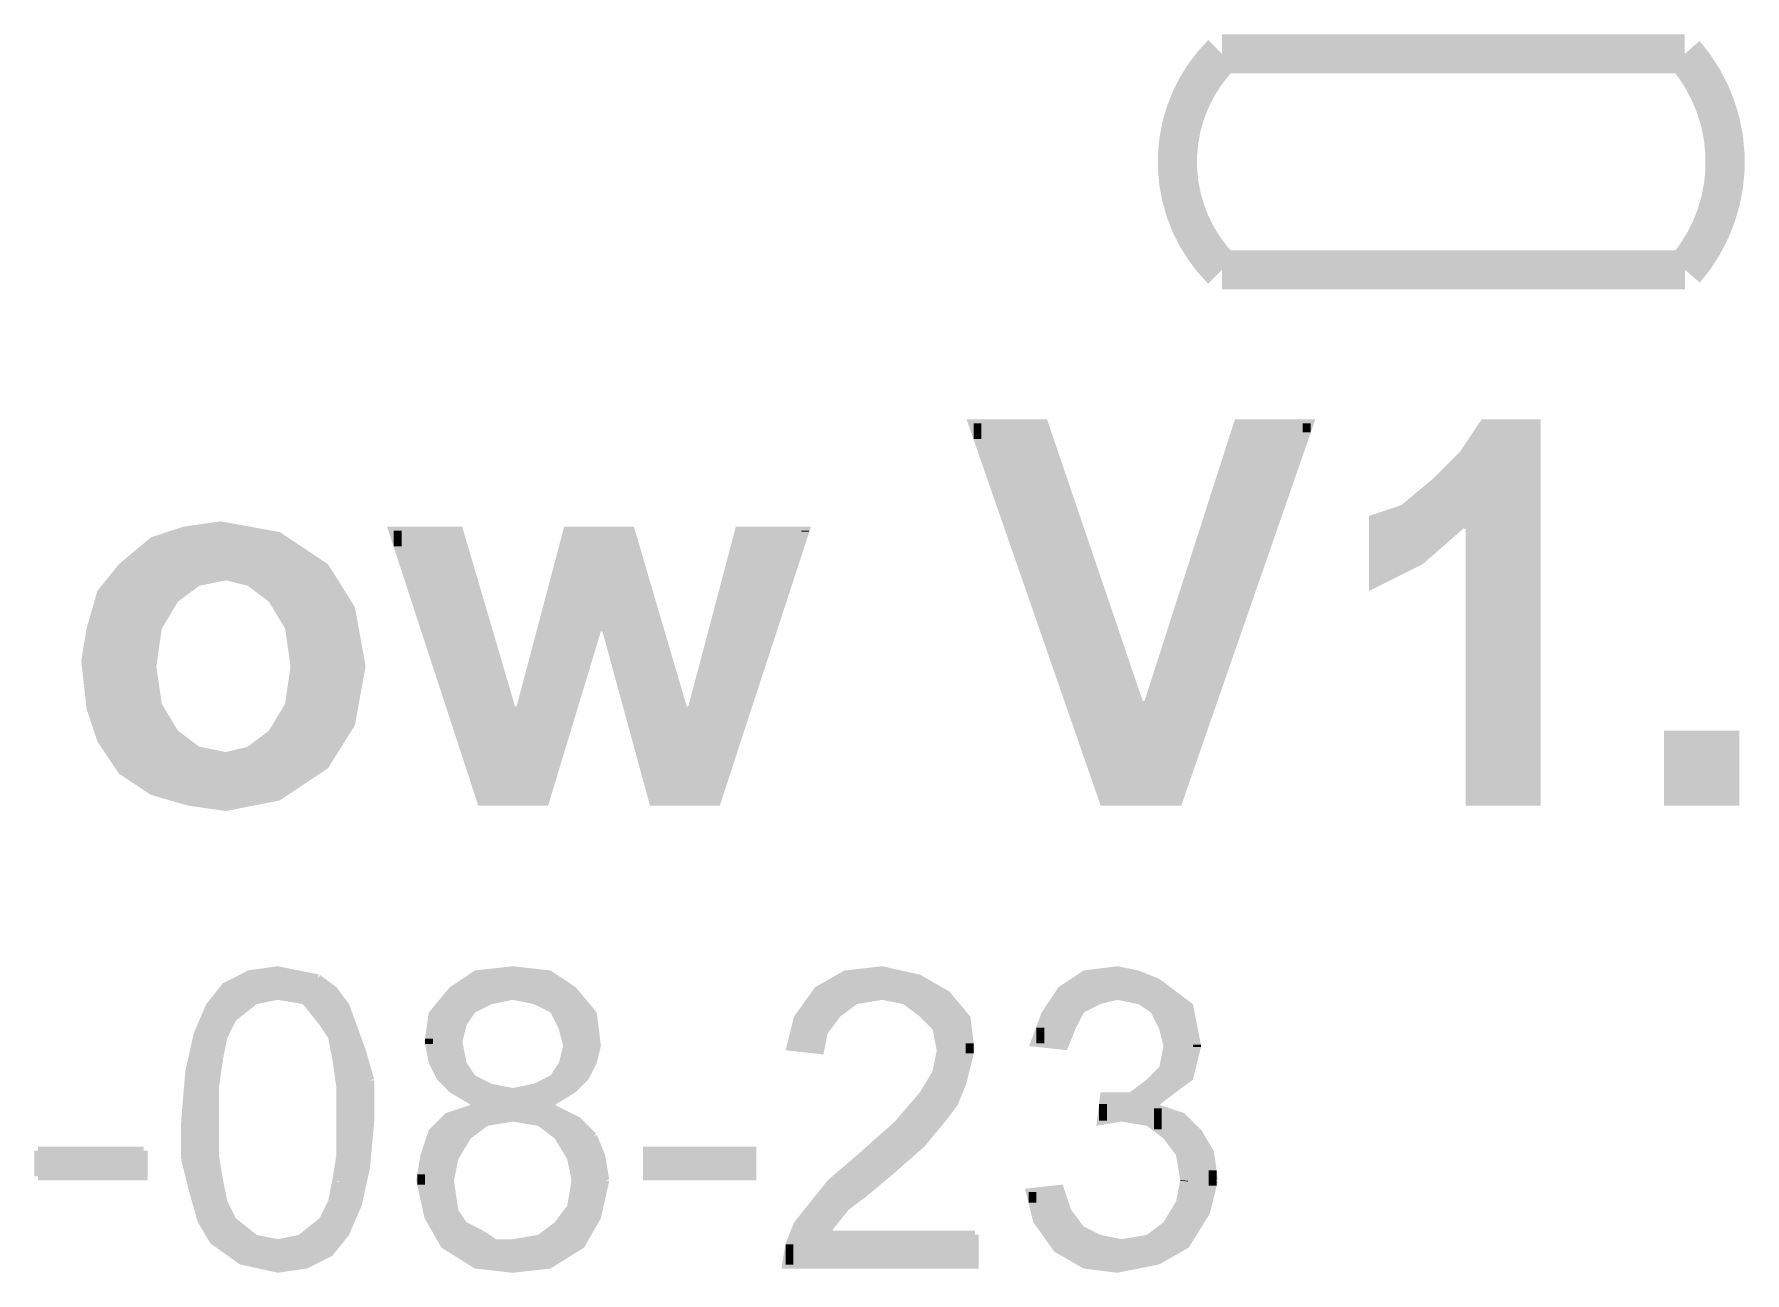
# Model space of a CAD drawing. Extents: x 1.22 to 3.09, y 1.23 to 6.
# Drawn here: x 1.9986 to 2.2169, y 3.5349 to 3.6929 of the extents above; entities that cross this region are included whole.
import ezdxf

# ---------------------------------------------------------------- set-up
doc = ezdxf.new("R2010")
doc.units = 0
doc.layers.add('SST001126_PHO', color=11, linetype='CONTINUOUS')

msp = doc.modelspace()

# ---------------------------------------------------------------- linework, layer by layer
at = {"layer": 'SST001126_PHO', "const_width": 0.005}
for points in [[(2.1502, 3.69042, 0.414214), (2.1502, 3.66286)], [(2.20927, 3.66287, 0.373478), (2.20924, 3.69043)]]:
    msp.add_lwpolyline(points, format="xyb", dxfattribs=at)
at = {"layer": 'SST001126_PHO'}
for points, const_width in [([(2.20924, 3.69043), (2.1502, 3.69042)], 0.005), ([(2.1502, 3.66286), (2.20927, 3.66287)], 0.005), ([(2.1614, 3.64329), (2.1522, 3.64329), (2.14067, 3.60734), (2.13972, 3.60734), (2.12751, 3.64329), (2.1183, 3.64329), (2.13507, 3.59499), (2.14463, 3.59499), (2.1614, 3.64329)], 0.001), ([(2.119, 3.64127), (2.119, 3.64329)], 0.001), ([(2.12, 3.63839), (2.12, 3.64329)], 0.001), ([(2.121, 3.63551), (2.121, 3.64329)], 0.001), ([(2.122, 3.63263), (2.122, 3.64329)], 0.001), ([(2.123, 3.62975), (2.123, 3.64329)], 0.001), ([(2.124, 3.62687), (2.124, 3.64329)], 0.001), ([(2.125, 3.62399), (2.125, 3.64329)], 0.001), ([(2.126, 3.62111), (2.126, 3.64329)], 0.001), ([(2.127, 3.61823), (2.127, 3.64329)], 0.001), ([(2.152, 3.61622), (2.152, 3.64267)], 0.001), ([(2.153, 3.6191), (2.153, 3.64329)], 0.001), ([(2.154, 3.62198), (2.154, 3.64329)], 0.001), ([(2.155, 3.62486), (2.155, 3.64329)], 0.001), ([(2.156, 3.62774), (2.156, 3.64329)], 0.001), ([(2.157, 3.63062), (2.157, 3.64329)], 0.001), ([(2.158, 3.6335), (2.158, 3.64329)], 0.001), ([(2.159, 3.63638), (2.159, 3.64329)], 0.001), ([(2.16, 3.63926), (2.16, 3.64329)], 0.001), ([(2.161, 3.64214), (2.161, 3.64329)], 0.001), ([(2.19036, 3.64329), (2.1836, 3.64329), (2.181, 3.6394), (2.18094, 3.63932), (2.17752, 3.6359), (2.17749, 3.63587), (2.17338, 3.63245), (2.17322, 3.63236), (2.16945, 3.6311), (2.16945, 3.62269), (2.17551, 3.62572), (2.18094, 3.63047), (2.18177, 3.63009), (2.18177, 3.59499), (2.19036, 3.59499), (2.19036, 3.64329)], 0.001), ([(2.184, 3.59499), (2.184, 3.64329)], 0.001), ([(2.185, 3.59499), (2.185, 3.64329)], 0.001), ([(2.186, 3.59499), (2.186, 3.64329)], 0.001), ([(2.187, 3.59499), (2.187, 3.64329)], 0.001), ([(2.188, 3.59499), (2.188, 3.64329)], 0.001), ([(2.189, 3.59499), (2.189, 3.64329)], 0.001), ([(2.19, 3.59499), (2.19, 3.64329)], 0.001), ([(2.128, 3.61535), (2.128, 3.64184)], 0.001), ([(2.182, 3.59499), (2.182, 3.64089)], 0.001), ([(2.183, 3.59499), (2.183, 3.64239)], 0.001), ([(2.129, 3.61247), (2.129, 3.6389)], 0.001), ([(2.151, 3.61334), (2.151, 3.63956)], 0.001), ([(2.18, 3.62964), (2.18, 3.63838)], 0.001), ([(2.181, 3.63051), (2.181, 3.63939)], 0.001), ([(2.15, 3.61046), (2.15, 3.63644)], 0.001), ([(2.178, 3.62789), (2.178, 3.63638)], 0.001), ([(2.179, 3.62877), (2.179, 3.63738)], 0.001), ([(2.13, 3.60959), (2.13, 3.63595)], 0.001), ([(2.176, 3.62614), (2.176, 3.63463)], 0.001), ([(2.177, 3.62702), (2.177, 3.63547)], 0.001), ([(2.131, 3.60671), (2.131, 3.63301)], 0.001), ([(2.149, 3.60758), (2.149, 3.63332)], 0.001), ([(2.172, 3.62396), (2.172, 3.63195)], 0.001), ([(2.173, 3.62446), (2.173, 3.63229)], 0.001), ([(2.174, 3.62496), (2.174, 3.63297)], 0.001), ([(2.175, 3.62546), (2.175, 3.6338)], 0.001), ([(2.0404, 3.61229), (2.03907, 3.61964), (2.03575, 3.62494), (2.02976, 3.62893), (2.02241, 3.63027), (2.01775, 3.6296), (2.01377, 3.62828), (2.00977, 3.62495), (2.00713, 3.62164), (2.00579, 3.61697), (2.00513, 3.61296), (2.0058, 3.60692), (2.00713, 3.60293), (2.00978, 3.59896), (2.01374, 3.59632), (2.01842, 3.59498), (2.02309, 3.59431), (2.02976, 3.59564), (2.03575, 3.59964), (2.03907, 3.60494), (2.0404, 3.61229)], 0.001), ([(2.018, 3.62192), (2.018, 3.62964)], 0.001), ([(2.019, 3.62267), (2.019, 3.62978)], 0.001), ([(2.02, 3.62313), (2.02, 3.62993)], 0.001), ([(2.021, 3.62333), (2.021, 3.63007)], 0.001), ([(2.022, 3.62353), (2.022, 3.63021)], 0.001), ([(2.023, 3.62373), (2.023, 3.63016)], 0.001), ([(2.024, 3.62354), (2.024, 3.62998)], 0.001), ([(2.025, 3.62329), (2.025, 3.6298)], 0.001), ([(2.026, 3.62304), (2.026, 3.62962)], 0.001), ([(2.09705, 3.62959), (2.08854, 3.62959), (2.08248, 3.60668), (2.08151, 3.60667), (2.07477, 3.62959), (2.06663, 3.62959), (2.06057, 3.60668), (2.0596, 3.60667), (2.05286, 3.62959), (2.04434, 3.62959), (2.05565, 3.59499), (2.06382, 3.59499), (2.07056, 3.61723), (2.07152, 3.61721), (2.07758, 3.59499), (2.08574, 3.59499), (2.09705, 3.62959)], 0.001), ([(2.045, 3.62757), (2.045, 3.62959)], 0.001), ([(2.046, 3.62451), (2.046, 3.62959)], 0.001), ([(2.047, 3.62145), (2.047, 3.62959)], 0.001), ([(2.048, 3.61839), (2.048, 3.62959)], 0.001), ([(2.049, 3.61534), (2.049, 3.62959)], 0.001), ([(2.05, 3.61228), (2.05, 3.62959)], 0.001), ([(2.051, 3.60922), (2.051, 3.62959)], 0.001), ([(2.052, 3.60616), (2.052, 3.62959)], 0.001), ([(2.067, 3.60548), (2.067, 3.62959)], 0.001), ([(2.068, 3.60878), (2.068, 3.62959)], 0.001), ([(2.069, 3.61208), (2.069, 3.62959)], 0.001), ([(2.07, 3.61538), (2.07, 3.62959)], 0.001), ([(2.071, 3.61758), (2.071, 3.62959)], 0.001), ([(2.072, 3.61545), (2.072, 3.62959)], 0.001), ([(2.073, 3.61179), (2.073, 3.62959)], 0.001), ([(2.074, 3.60812), (2.074, 3.62959)], 0.001), ([(2.089, 3.60497), (2.089, 3.62959)], 0.001), ([(2.09, 3.60802), (2.09, 3.62959)], 0.001), ([(2.091, 3.61108), (2.091, 3.62959)], 0.001), ([(2.092, 3.61414), (2.092, 3.62959)], 0.001), ([(2.093, 3.6172), (2.093, 3.62959)], 0.001), ([(2.094, 3.62026), (2.094, 3.62959)], 0.001), ([(2.095, 3.62332), (2.095, 3.62959)], 0.001), ([(2.096, 3.62638), (2.096, 3.62959)], 0.001), ([(2.097, 3.62944), (2.097, 3.62959)], 0.001), ([(2.132, 3.60383), (2.132, 3.63006)], 0.001), ([(2.148, 3.6047), (2.148, 3.6302)], 0.001), ([(2.17, 3.62296), (2.17, 3.63129)], 0.001), ([(2.171, 3.62346), (2.171, 3.63162)], 0.001), ([(2.013, 3.59681), (2.013, 3.62764)], 0.001), ([(2.014, 3.61437), (2.014, 3.62836)], 0.001), ([(2.015, 3.61823), (2.015, 3.62869)], 0.001), ([(2.016, 3.6199), (2.016, 3.62902)], 0.001), ([(2.017, 3.62117), (2.017, 3.62936)], 0.001), ([(2.027, 3.62232), (2.027, 3.62944)], 0.001), ([(2.028, 3.62157), (2.028, 3.62926)], 0.001), ([(2.029, 3.62079), (2.029, 3.62907)], 0.001), ([(2.03, 3.61912), (2.03, 3.62878)], 0.001), ([(2.031, 3.61746), (2.031, 3.62811)], 0.001), ([(2.032, 3.59714), (2.032, 3.62744)], 0.001), ([(2.053, 3.6031), (2.053, 3.62912)], 0.001), ([(2.075, 3.60445), (2.075, 3.62882)], 0.001), ([(2.088, 3.60191), (2.088, 3.62755)], 0.001), ([(2.011, 3.59814), (2.011, 3.62597)], 0.001), ([(2.012, 3.59747), (2.012, 3.6268)], 0.001), ([(2.033, 3.5978), (2.033, 3.62678)], 0.001), ([(2.034, 3.59847), (2.034, 3.62611)], 0.001), ([(2.035, 3.59914), (2.035, 3.62544)], 0.001), ([(2.054, 3.60004), (2.054, 3.62572)], 0.001), ([(2.066, 3.60218), (2.066, 3.62722)], 0.001), ([(2.076, 3.60079), (2.076, 3.62542)], 0.001), ([(2.133, 3.60095), (2.133, 3.62712)], 0.001), ([(2.147, 3.60182), (2.147, 3.62709)], 0.001), ([(2.009, 3.60012), (2.009, 3.62398)], 0.001), ([(2.01, 3.59881), (2.01, 3.62514)], 0.001), ([(2.03182, 3.61229), (2.03182, 3.61222), (2.03114, 3.60743), (2.03107, 3.60724), (2.02901, 3.60382), (2.02889, 3.60367), (2.02615, 3.60162), (2.02597, 3.60153), (2.02323, 3.60085), (2.02301, 3.60084), (2.01959, 3.60153), (2.01939, 3.60162), (2.01665, 3.60367), (2.01652, 3.60382), (2.01446, 3.60724), (2.0144, 3.60743), (2.01371, 3.61222), (2.01371, 3.61229), (2.01371, 3.61236), (2.0144, 3.61715), (2.01446, 3.61734), (2.01652, 3.62076), (2.01665, 3.62091), (2.01939, 3.62296), (2.01959, 3.62305), (2.02301, 3.62374), (2.02323, 3.62373), (2.02597, 3.62305), (2.02615, 3.62296), (2.02889, 3.62091), (2.02901, 3.62076), (2.03107, 3.61734), (2.03114, 3.61715), (2.03182, 3.61236), (2.03182, 3.61229)], 0.001), ([(2.036, 3.60004), (2.036, 3.62454)], 0.001), ([(2.065, 3.59888), (2.065, 3.62344)], 0.001), ([(2.087, 3.59885), (2.087, 3.62378)], 0.001), ([(2.134, 3.59807), (2.134, 3.62417)], 0.001), ([(2.146, 3.59894), (2.146, 3.62397)], 0.001), ([(2.007, 3.60331), (2.007, 3.62119)], 0.001), ([(2.008, 3.60162), (2.008, 3.62273)], 0.001), ([(2.037, 3.60164), (2.037, 3.62294)], 0.001), ([(2.038, 3.60324), (2.038, 3.62134)], 0.001), ([(2.055, 3.59698), (2.055, 3.62232)], 0.001), ([(2.077, 3.59712), (2.077, 3.62202)], 0.001), ([(2.135, 3.59519), (2.135, 3.62123)], 0.001), ([(2.145, 3.59606), (2.145, 3.62085)], 0.001), ([(2.039, 3.60484), (2.039, 3.61974)], 0.001), ([(2.056, 3.59499), (2.056, 3.61892)], 0.001), ([(2.064, 3.59558), (2.064, 3.61966)], 0.001), ([(2.078, 3.59499), (2.078, 3.61862)], 0.001), ([(2.086, 3.59579), (2.086, 3.62)], 0.001), ([(2.006, 3.60631), (2.006, 3.61769)], 0.001), ([(2.136, 3.59499), (2.136, 3.61828)], 0.001), ([(2.144, 3.59499), (2.144, 3.61773)], 0.001), ([(2.04, 3.61008), (2.04, 3.6145)], 0.001), ([(2.057, 3.59499), (2.057, 3.61552)], 0.001), ([(2.063, 3.59499), (2.063, 3.61588)], 0.001), ([(2.079, 3.59499), (2.079, 3.61522)], 0.001), ([(2.085, 3.59499), (2.085, 3.61622)], 0.001), ([(2.137, 3.59499), (2.137, 3.61534)], 0.001), ([(2.143, 3.59499), (2.143, 3.61462)], 0.001), ([(2.058, 3.59499), (2.058, 3.61212)], 0.001), ([(2.062, 3.59499), (2.062, 3.6121)], 0.001), ([(2.084, 3.59499), (2.084, 3.61244)], 0.001), ([(2.138, 3.59499), (2.138, 3.6124)], 0.001), ([(2.014, 3.59624), (2.014, 3.61021)], 0.001), ([(2.08, 3.59499), (2.08, 3.61182)], 0.001), ([(2.142, 3.59499), (2.142, 3.6115)], 0.001), ([(2.059, 3.59499), (2.059, 3.60872)], 0.001), ([(2.061, 3.59499), (2.061, 3.60833)], 0.001), ([(2.081, 3.59499), (2.081, 3.60842)], 0.001), ([(2.083, 3.59499), (2.083, 3.60866)], 0.001), ([(2.139, 3.59499), (2.139, 3.60945)], 0.001), ([(2.141, 3.59499), (2.141, 3.60838)], 0.001), ([(2.015, 3.59596), (2.015, 3.60635)], 0.001), ([(2.031, 3.59647), (2.031, 3.60713)], 0.001), ([(2.06, 3.59499), (2.06, 3.60632)], 0.001), ([(2.082, 3.59499), (2.082, 3.60631)], 0.001), ([(2.14, 3.59499), (2.14, 3.60704)], 0.001), ([(2.016, 3.59567), (2.016, 3.60468)], 0.001), ([(2.017, 3.59538), (2.017, 3.60341)], 0.001), ([(2.029, 3.59549), (2.029, 3.60379)], 0.001), ([(2.03, 3.5958), (2.03, 3.60546)], 0.001), ([(2.21569, 3.60357), (2.20711, 3.60357), (2.20711, 3.59499), (2.21569, 3.59499), (2.21569, 3.60357)], 0.001), ([(2.208, 3.59499), (2.208, 3.60357)], 0.001), ([(2.209, 3.59499), (2.209, 3.60357)], 0.001), ([(2.21, 3.59499), (2.21, 3.60357)], 0.001), ([(2.211, 3.59499), (2.211, 3.60357)], 0.001), ([(2.212, 3.59499), (2.212, 3.60357)], 0.001), ([(2.213, 3.59499), (2.213, 3.60357)], 0.001), ([(2.214, 3.59499), (2.214, 3.60357)], 0.001), ([(2.215, 3.59499), (2.215, 3.60357)], 0.001), ([(2.018, 3.5951), (2.018, 3.60266)], 0.001), ([(2.019, 3.5949), (2.019, 3.60191)], 0.001), ([(2.02, 3.59475), (2.02, 3.60145)], 0.001), ([(2.021, 3.59461), (2.021, 3.60125)], 0.001), ([(2.025, 3.59469), (2.025, 3.60129)], 0.001), ([(2.026, 3.59489), (2.026, 3.60154)], 0.001), ([(2.027, 3.59509), (2.027, 3.60226)], 0.001), ([(2.028, 3.59529), (2.028, 3.60301)], 0.001), ([(2.022, 3.59447), (2.022, 3.60105)], 0.001), ([(2.023, 3.59432), (2.023, 3.60085)], 0.001), ([(2.024, 3.59449), (2.024, 3.60104)], 0.001), ([(2.03483, 3.57247), (2.02967, 3.5735), (2.02609, 3.57299), (2.02304, 3.57146), (2.02101, 3.56892), (2.01945, 3.56528), (2.0184, 3.56054), (2.01787, 3.55416)], 0.001), ([(2.026, 3.56902), (2.026, 3.57294)], 0.001), ([(2.027, 3.56969), (2.027, 3.57312)], 0.001), ([(2.028, 3.56989), (2.028, 3.57326)], 0.001), ([(2.029, 3.57009), (2.029, 3.5734)], 0.001), ([(2.03, 3.57017), (2.03, 3.57343)], 0.001), ([(2.031, 3.57001), (2.031, 3.57323)], 0.001), ([(2.032, 3.56984), (2.032, 3.57303)], 0.001), ([(2.033, 3.56967), (2.033, 3.57283)], 0.001), ([(2.06997, 3.5523), (2.06796, 3.55431), (2.06482, 3.55588), (2.06454, 3.55633), (2.06479, 3.55675), (2.06741, 3.55833), (2.06892, 3.55984), (2.06993, 3.56186), (2.07043, 3.56386), (2.06992, 3.5679), (2.06738, 3.57095), (2.06433, 3.57299), (2.05969, 3.5735), (2.05504, 3.57299), (2.05199, 3.57095), (2.04945, 3.5679), (2.04894, 3.56438), (2.04945, 3.56185), (2.05045, 3.55984), (2.05196, 3.55833), (2.05459, 3.55675), (2.05483, 3.55633), (2.05449, 3.55585), (2.05139, 3.55482), (2.04941, 3.55284), (2.04839, 3.54978), (2.04787, 3.5467), (2.04891, 3.54204), (2.05095, 3.53847), (2.05503, 3.53592), (2.05969, 3.5354), (2.06434, 3.53592), (2.06842, 3.53847), (2.07046, 3.54204), (2.0715, 3.5467)], 0.001), ([(2.055, 3.56874), (2.055, 3.57296)], 0.001), ([(2.056, 3.56924), (2.056, 3.57309)], 0.001), ([(2.057, 3.56969), (2.057, 3.5732)], 0.001), ([(2.058, 3.56989), (2.058, 3.57331)], 0.001), ([(2.059, 3.57009), (2.059, 3.57343)], 0.001), ([(2.06, 3.57017), (2.06, 3.57347)], 0.001), ([(2.061, 3.56997), (2.061, 3.57336)], 0.001), ([(2.062, 3.56977), (2.062, 3.57324)], 0.001), ([(2.063, 3.56942), (2.063, 3.57313)], 0.001), ([(2.064, 3.56892), (2.064, 3.57302)], 0.001), ([(2.11865, 3.53975), (2.1004, 3.53975), (2.0999, 3.54025), (2.10001, 3.54057), (2.10215, 3.54325), (2.10224, 3.54333), (2.10438, 3.54493), (2.10758, 3.5476), (2.11183, 3.55132), (2.11447, 3.55449), (2.11603, 3.55657), (2.11707, 3.55916), (2.11811, 3.56332), (2.1176, 3.56737), (2.11507, 3.5704), (2.11147, 3.57246), (2.1068, 3.5735), (2.10217, 3.57298), (2.0986, 3.57095), (2.09604, 3.56736), (2.09513, 3.56372), (2.09893, 3.5633), (2.09937, 3.56553), (2.09947, 3.56573)], 0.001), ([(2.102, 3.5686), (2.102, 3.57289)], 0.001), ([(2.103, 3.56935), (2.103, 3.57308)], 0.001), ([(2.104, 3.56975), (2.104, 3.57319)], 0.001), ([(2.105, 3.56992), (2.105, 3.5733)], 0.001), ([(2.106, 3.57009), (2.106, 3.57341)], 0.001), ([(2.107, 3.57019), (2.107, 3.57345)], 0.001), ([(2.108, 3.56999), (2.108, 3.57323)], 0.001), ([(2.109, 3.56979), (2.109, 3.57301)], 0.001), ([(2.11, 3.56944), (2.11, 3.57279)], 0.001), ([(2.14918, 3.54671), (2.14867, 3.55026), (2.14715, 3.5528), (2.14513, 3.55482), (2.14203, 3.55585), (2.14169, 3.55633), (2.14189, 3.55673), (2.14603, 3.55983), (2.14703, 3.56384), (2.14602, 3.5689), (2.14194, 3.57196), (2.13936, 3.57299), (2.13681, 3.5735), (2.13272, 3.57299), (2.12969, 3.57097), (2.12763, 3.56788), (2.12627, 3.56425), (2.13008, 3.56383), (2.13101, 3.56615), (2.13102, 3.56619), (2.1321, 3.56834), (2.13232, 3.56856), (2.13446, 3.56963), (2.13457, 3.56967), (2.13671, 3.5702), (2.13693, 3.57021), (2.13961, 3.56967), (2.13979, 3.5696), (2.14139, 3.56853), (2.14156, 3.56834), (2.14263, 3.56619), (2.14267, 3.56609), (2.14321, 3.56395), (2.14322, 3.56383), (2.14321, 3.56373), (2.14268, 3.56105), (2.14254, 3.56079), (2.14093, 3.55919), (2.14088, 3.55914), (2.13874, 3.55753), (2.13844, 3.55743), (2.13513, 3.55743), (2.13473, 3.55425), (2.13728, 3.55468), (2.13745, 3.55468), (2.14066, 3.55414), (2.14088, 3.55405), (2.14302, 3.55244), (2.14312, 3.55234), (2.14473, 3.5502), (2.14482, 3.54998), (2.14536, 3.54677), (2.14537, 3.54668)], 0.001), ([(2.133, 3.5689), (2.133, 3.57302)], 0.001), ([(2.134, 3.5694), (2.134, 3.57315)], 0.001), ([(2.135, 3.56978), (2.135, 3.57327)], 0.001), ([(2.136, 3.57003), (2.136, 3.5734)], 0.001), ([(2.137, 3.57019), (2.137, 3.57346)], 0.001), ([(2.138, 3.56999), (2.138, 3.57326)], 0.001), ([(2.139, 3.56979), (2.139, 3.57306)], 0.001), ([(2.023, 3.5655), (2.023, 3.57141)], 0.001), ([(2.024, 3.56742), (2.024, 3.57194)], 0.001), ([(2.025, 3.56822), (2.025, 3.57244)], 0.001), ([(2.034, 3.56861), (2.034, 3.57263)], 0.001), ([(2.04151, 3.55947), (2.04046, 3.56314), (2.03835, 3.56894), (2.03683, 3.57097), (2.03483, 3.57247)], 0.001), ([(2.035, 3.56736), (2.035, 3.57234)], 0.001), ([(2.036, 3.56597), (2.036, 3.57159)], 0.001), ([(2.037, 3.56302), (2.037, 3.57074)], 0.001), ([(2.052, 3.55831), (2.052, 3.57096)], 0.001), ([(2.053, 3.56539), (2.053, 3.57162)], 0.001), ([(2.054, 3.56772), (2.054, 3.57229)], 0.001), ([(2.065, 3.56825), (2.065, 3.57254)], 0.001), ([(2.066, 3.56625), (2.066, 3.57187)], 0.001), ([(2.067, 3.55808), (2.067, 3.57121)], 0.001), ([(2.099, 3.56366), (2.099, 3.57117)], 0.001), ([(2.1, 3.56645), (2.1, 3.57175)], 0.001), ([(2.101, 3.56778), (2.101, 3.57232)], 0.001), ([(2.111, 3.56869), (2.111, 3.57257)], 0.001), ([(2.112, 3.56793), (2.112, 3.57216)], 0.001), ([(2.113, 3.56693), (2.113, 3.57159)], 0.001), ([(2.114, 3.56481), (2.114, 3.57101)], 0.001), ([(2.13, 3.56384), (2.13, 3.57117)], 0.001), ([(2.131, 3.56613), (2.131, 3.57184)], 0.001), ([(2.132, 3.56814), (2.132, 3.57251)], 0.001), ([(2.14, 3.56946), (2.14, 3.57273)], 0.001), ([(2.141, 3.56879), (2.141, 3.57233)], 0.001), ([(2.142, 3.56746), (2.142, 3.57191)], 0.001), ([(2.143, 3.56478), (2.143, 3.57116)], 0.001), ([(2.021, 3.53981), (2.021, 3.5689)], 0.001), ([(2.02223, 3.54659), (2.02223, 3.5466), (2.02169, 3.54982), (2.02169, 3.5499), (2.02169, 3.55847), (2.02169, 3.55854), (2.02223, 3.56229), (2.02223, 3.56232), (2.02277, 3.565), (2.02281, 3.56512), (2.02388, 3.56726), (2.02402, 3.56743), (2.0267, 3.56957), (2.02691, 3.56967), (2.02959, 3.57021), (2.02977, 3.57021), (2.03298, 3.56968), (2.03329, 3.5695), (2.03543, 3.56682), (2.03546, 3.56678), (2.03653, 3.56517), (2.03661, 3.565), (2.03714, 3.56232), (2.03715, 3.56229), (2.03768, 3.55854), (2.03769, 3.55847)], 0.001), ([(2.022, 3.5607), (2.022, 3.57016)], 0.001), ([(2.038, 3.53953), (2.038, 3.56941)], 0.001), ([(2.05, 3.56075), (2.05, 3.56856)], 0.001), ([(2.051, 3.55929), (2.051, 3.56976)], 0.001), ([(2.0533, 3.56159), (2.05277, 3.56426), (2.05276, 3.56436), (2.05277, 3.56448), (2.05331, 3.56663), (2.05338, 3.56678), (2.05445, 3.56839), (2.05464, 3.56856), (2.05678, 3.56963), (2.05691, 3.56967), (2.05959, 3.57021), (2.05978, 3.57021), (2.06246, 3.56967), (2.06259, 3.56963), (2.06473, 3.56856), (2.06496, 3.56834), (2.06603, 3.56619), (2.06606, 3.56609), (2.0666, 3.56395), (2.06662, 3.56383)], 0.001), ([(2.068, 3.55892), (2.068, 3.57021)], 0.001), ([(2.069, 3.56), (2.069, 3.56901)], 0.001), ([(2.10332, 3.56958), (2.10353, 3.56968), (2.10675, 3.57021), (2.10693, 3.57021), (2.10961, 3.56967), (2.10981, 3.56958), (2.11195, 3.56798), (2.112, 3.56793), (2.11361, 3.56632), (2.11375, 3.56607), (2.11428, 3.56339), (2.11429, 3.56329), (2.11428, 3.56319), (2.11375, 3.56051), (2.11369, 3.56035), (2.11208, 3.55768), (2.11203, 3.55761), (2.10882, 3.55386), (2.10877, 3.55381), (2.10395, 3.54952), (2.10394, 3.54952), (2.10023, 3.54633), (2.09602, 3.54107), (2.09499, 3.53851), (2.09456, 3.53593), (2.11865, 3.53593), (2.11865, 3.53975)], 0.001), ([(2.097, 3.56352), (2.097, 3.5687)], 0.001), ([(2.098, 3.56341), (2.098, 3.5701)], 0.001), ([(2.09947, 3.56573), (2.10107, 3.56788), (2.10117, 3.56798), (2.10332, 3.56958)], 0.001), ([(2.115, 3.5552), (2.115, 3.57044)], 0.001), ([(2.116, 3.55653), (2.116, 3.56929)], 0.001), ([(2.128, 3.56406), (2.128, 3.56843)], 0.001), ([(2.129, 3.56395), (2.129, 3.56993)], 0.001), ([(2.144, 3.55831), (2.144, 3.57041)], 0.001), ([(2.145, 3.55906), (2.145, 3.56966)], 0.001), ([(2.146, 3.55981), (2.146, 3.56891)], 0.001), ([(2.02, 3.54148), (2.02, 3.56656)], 0.001), ([(2.039, 3.54147), (2.039, 3.56715)], 0.001), ([(2.07, 3.56214), (2.07, 3.56729)], 0.001), ([(2.096, 3.56363), (2.096, 3.5672)], 0.001), ([(2.117, 3.55899), (2.117, 3.56809)], 0.001), ([(2.04, 3.54397), (2.04, 3.5644)], 0.001), ([(2.049, 3.56409), (2.049, 3.56477)], 0.001), ([(2.118, 3.56289), (2.118, 3.56418)], 0.001), ([(2.127, 3.56417), (2.127, 3.56619)], 0.001), ([(2.019, 3.54492), (2.019, 3.56325)], 0.001), ([(2.053, 3.55771), (2.053, 3.5631)], 0.001), ([(2.06662, 3.56383), (2.0666, 3.5637), (2.06606, 3.56156), (2.066, 3.56141), (2.06492, 3.5598), (2.06473, 3.55963), (2.06259, 3.55856), (2.06246, 3.55851), (2.05978, 3.55798), (2.05959, 3.55798), (2.05691, 3.55851), (2.05678, 3.55856), (2.05464, 3.55963), (2.05445, 3.5598), (2.05338, 3.56141), (2.0533, 3.56159)], 0.001), ([(2.143, 3.55756), (2.143, 3.56267)], 0.001), ([(2.147, 3.56371), (2.147, 3.56399)], 0.001), ([(2.041, 3.54862), (2.041, 3.56125)], 0.001), ([(2.054, 3.55711), (2.054, 3.56047)], 0.001), ([(2.065, 3.55688), (2.065, 3.55991)], 0.001), ([(2.066, 3.55748), (2.066, 3.56141)], 0.001), ([(2.114, 3.55393), (2.114, 3.56177)], 0.001), ([(2.142, 3.55681), (2.142, 3.56025)], 0.001), ([(2.01787, 3.54942), (2.01892, 3.54521), (2.01997, 3.54153), (2.02149, 3.53899), (2.02507, 3.53643), (2.02971, 3.53541), (2.03329, 3.53592), (2.03633, 3.53744), (2.03836, 3.53998), (2.03992, 3.54362), (2.04098, 3.54837), (2.04151, 3.55421), (2.04151, 3.55947)], 0.001), ([(2.03769, 3.55847), (2.03769, 3.5499), (2.03768, 3.54982), (2.03714, 3.5466), (2.03714, 3.54659)], 0.001), ([(2.055, 3.55317), (2.055, 3.55945)], 0.001), ([(2.056, 3.55392), (2.056, 3.55895)], 0.001), ([(2.057, 3.55424), (2.057, 3.5585)], 0.001), ([(2.058, 3.55441), (2.058, 3.5583)], 0.001), ([(2.059, 3.55458), (2.059, 3.5581)], 0.001), ([(2.06, 3.55464), (2.06, 3.55802)], 0.001), ([(2.061, 3.55447), (2.061, 3.55822)], 0.001), ([(2.062, 3.5543), (2.062, 3.55842)], 0.001), ([(2.063, 3.55414), (2.063, 3.55876)], 0.001), ([(2.064, 3.55345), (2.064, 3.55926)], 0.001), ([(2.112, 3.55153), (2.112, 3.55757)], 0.001), ([(2.113, 3.55273), (2.113, 3.55921)], 0.001), ([(2.139, 3.55442), (2.139, 3.55773)], 0.001), ([(2.14, 3.55425), (2.14, 3.55848)], 0.001), ([(2.141, 3.55396), (2.141, 3.55925)], 0.001), ([(2.018, 3.54888), (2.018, 3.55578)], 0.001), ([(2.053, 3.5508), (2.053, 3.55536)], 0.001), ([(2.054, 3.55242), (2.054, 3.55569)], 0.001), ([(2.065, 3.5527), (2.065, 3.55579)], 0.001), ([(2.111, 3.5506), (2.111, 3.55641)], 0.001), ([(2.135, 3.5543), (2.135, 3.55641)], 0.001), ([(2.136, 3.55446), (2.136, 3.55743)], 0.001), ([(2.137, 3.55463), (2.137, 3.55743)], 0.001), ([(2.138, 3.55458), (2.138, 3.55743)], 0.001), ([(2.142, 3.55321), (2.142, 3.55586)], 0.001), ([(2.143, 3.55246), (2.143, 3.55553)], 0.001), ([(2.01787, 3.55416), (2.01787, 3.54942)], 0.001), ([(2.05, 3.54013), (2.05, 3.55343)], 0.001), ([(2.051, 3.53844), (2.051, 3.55443)], 0.001), ([(2.05569, 3.53982), (2.05357, 3.54088), (2.05338, 3.54105), (2.05231, 3.54266), (2.05223, 3.54286), (2.05169, 3.54661), (2.05169, 3.54668), (2.0517, 3.54678), (2.05223, 3.54946), (2.05229, 3.54962), (2.0539, 3.5523), (2.05403, 3.55244), (2.05617, 3.55405), (2.05639, 3.55414), (2.0596, 3.55468), (2.05977, 3.55468), (2.06298, 3.55414), (2.0632, 3.55405), (2.06534, 3.55244), (2.06547, 3.5523), (2.06708, 3.54962), (2.06714, 3.54946), (2.06768, 3.54678), (2.06769, 3.54668)], 0.001), ([(2.052, 3.5483), (2.052, 3.55502)], 0.001), ([(2.066, 3.55142), (2.066, 3.55529)], 0.001), ([(2.067, 3.54975), (2.067, 3.55479)], 0.001), ([(2.068, 3.53821), (2.068, 3.55427)], 0.001), ([(2.069, 3.53948), (2.069, 3.55327)], 0.001), ([(2.108, 3.54797), (2.108, 3.55313)], 0.001), ([(2.109, 3.54885), (2.109, 3.55407)], 0.001), ([(2.11, 3.54972), (2.11, 3.55524)], 0.001), ([(2.144, 3.55117), (2.144, 3.55519)], 0.001), ([(2.145, 3.54891), (2.145, 3.55486)], 0.001), ([(2.146, 3.53916), (2.146, 3.55395)], 0.001), ([(2.049, 3.54188), (2.049, 3.55161)], 0.001), ([(2.0715, 3.5467), (2.07099, 3.54976), (2.06997, 3.5523)], 0.001), ([(2.07, 3.54123), (2.07, 3.55223)], 0.001), ([(2.106, 3.54629), (2.106, 3.55135)], 0.001), ([(2.107, 3.54712), (2.107, 3.55224)], 0.001), ([(2.147, 3.54076), (2.147, 3.55295)], 0.001), ([(2.148, 3.54236), (2.148, 3.55138)], 0.001), ([(2.01258, 3.55047), (1.99912, 3.55047)], 0.001), ([(1.99912, 3.55047), (1.99912, 3.54718)], 0.001), ([(1.99912, 3.54718), (2.01258, 3.54718), (2.01258, 3.55047)], 0.001), ([(2, 3.54718), (2, 3.55047)], 0.001), ([(2.001, 3.54718), (2.001, 3.55047)], 0.001), ([(2.002, 3.54718), (2.002, 3.55047)], 0.001), ([(2.003, 3.54718), (2.003, 3.55047)], 0.001), ([(2.004, 3.54718), (2.004, 3.55047)], 0.001), ([(2.005, 3.54718), (2.005, 3.55047)], 0.001), ([(2.006, 3.54718), (2.006, 3.55047)], 0.001), ([(2.007, 3.54718), (2.007, 3.55047)], 0.001), ([(2.008, 3.54718), (2.008, 3.55047)], 0.001), ([(2.009, 3.54718), (2.009, 3.55047)], 0.001), ([(2.01, 3.54718), (2.01, 3.55047)], 0.001), ([(2.011, 3.54718), (2.011, 3.55047)], 0.001), ([(2.012, 3.54718), (2.012, 3.55047)], 0.001), ([(2.071, 3.54445), (2.071, 3.54969)], 0.001), ([(2.09026, 3.55047), (2.07679, 3.55047), (2.07679, 3.54718), (2.09026, 3.54718), (2.09026, 3.55047)], 0.001), ([(2.077, 3.54718), (2.077, 3.55047)], 0.001), ([(2.078, 3.54718), (2.078, 3.55047)], 0.001), ([(2.079, 3.54718), (2.079, 3.55047)], 0.001), ([(2.08, 3.54718), (2.08, 3.55047)], 0.001), ([(2.081, 3.54718), (2.081, 3.55047)], 0.001), ([(2.082, 3.54718), (2.082, 3.55047)], 0.001), ([(2.083, 3.54718), (2.083, 3.55047)], 0.001), ([(2.084, 3.54718), (2.084, 3.55047)], 0.001), ([(2.085, 3.54718), (2.085, 3.55047)], 0.001), ([(2.086, 3.54718), (2.086, 3.55047)], 0.001), ([(2.087, 3.54718), (2.087, 3.55047)], 0.001), ([(2.088, 3.54718), (2.088, 3.55047)], 0.001), ([(2.089, 3.54718), (2.089, 3.55047)], 0.001), ([(2.09, 3.54718), (2.09, 3.55047)], 0.001), ([(2.104, 3.54465), (2.104, 3.54957)], 0.001), ([(2.105, 3.54545), (2.105, 3.55046)], 0.001), ([(2.022, 3.53863), (2.022, 3.54797)], 0.001), ([(2.03714, 3.54659), (2.03661, 3.54391), (2.03656, 3.54378), (2.03549, 3.54164), (2.03536, 3.54147), (2.03268, 3.53933), (2.03246, 3.53923), (2.02978, 3.53869), (2.02959, 3.53869), (2.02691, 3.53923), (2.0267, 3.53933), (2.02402, 3.54147), (2.02388, 3.54164), (2.02281, 3.54378), (2.02277, 3.54391), (2.02223, 3.54659)], 0.001), ([(2.048, 3.54613), (2.048, 3.54745)], 0.001), ([(2.06769, 3.54668), (2.06768, 3.5466), (2.06714, 3.54339), (2.06705, 3.54317), (2.06544, 3.54103), (2.06534, 3.54093), (2.0632, 3.53932), (2.06298, 3.53923), (2.05977, 3.53869), (2.05969, 3.53868), (2.05754, 3.53868), (2.05727, 3.53877), (2.05569, 3.53982)], 0.001), ([(2.101, 3.5418), (2.101, 3.547)], 0.001), ([(2.102, 3.54305), (2.102, 3.54785)], 0.001), ([(2.103, 3.5439), (2.103, 3.54871)], 0.001), ([(2.14536, 3.54659), (2.14482, 3.54391), (2.14476, 3.54375), (2.14315, 3.54107), (2.14302, 3.54093), (2.14088, 3.53932), (2.14066, 3.53923), (2.13745, 3.53869), (2.13727, 3.53869), (2.13459, 3.53923), (2.13446, 3.53927), (2.13232, 3.54034), (2.13214, 3.54049), (2.13054, 3.54263), (2.13046, 3.54277), (2.12952, 3.54561), (2.12567, 3.54518), (2.12658, 3.54154), (2.12914, 3.53796), (2.1327, 3.53592), (2.13681, 3.5354), (2.14201, 3.53644), (2.14558, 3.53848), (2.14815, 3.5426), (2.14918, 3.54671)], 0.001), ([(2.14537, 3.54668), (2.14536, 3.54659)], 0.001), ([(2.149, 3.546), (2.149, 3.54795)], 0.001), ([(2.037, 3.53828), (2.037, 3.54588)], 0.001), ([(2.052, 3.53781), (2.052, 3.54445)], 0.001), ([(2.099, 3.53593), (2.099, 3.5448)], 0.001), ([(2.1, 3.54055), (2.1, 3.54605)], 0.001), ([(2.126, 3.54385), (2.126, 3.54521)], 0.001), ([(2.127, 3.54095), (2.127, 3.54533)], 0.001), ([(2.128, 3.53955), (2.128, 3.54544)], 0.001), ([(2.129, 3.53815), (2.129, 3.54555)], 0.001), ([(2.145, 3.53815), (2.145, 3.54481)], 0.001), ([(2.023, 3.53792), (2.023, 3.5434)], 0.001), ([(2.036, 3.53727), (2.036, 3.54266)], 0.001), ([(2.067, 3.53758), (2.067, 3.5431)], 0.001), ([(2.097, 3.53593), (2.097, 3.5423)], 0.001), ([(2.098, 3.53593), (2.098, 3.54355)], 0.001), ([(2.13, 3.53746), (2.13, 3.54416)], 0.001), ([(2.144, 3.53758), (2.144, 3.54248)], 0.001), ([(2.024, 3.5372), (2.024, 3.54149)], 0.001), ([(2.025, 3.53649), (2.025, 3.54068)], 0.001), ([(2.034, 3.53627), (2.034, 3.54039)], 0.001), ([(2.035, 3.53677), (2.035, 3.54119)], 0.001), ([(2.053, 3.53719), (2.053, 3.54161)], 0.001), ([(2.054, 3.53656), (2.054, 3.54066)], 0.001), ([(2.055, 3.53594), (2.055, 3.54016)], 0.001), ([(2.065, 3.53633), (2.065, 3.54067)], 0.001), ([(2.066, 3.53696), (2.066, 3.54177)], 0.001), ([(2.096, 3.53593), (2.096, 3.54103)], 0.001), ([(2.131, 3.53689), (2.131, 3.54202)], 0.001), ([(2.132, 3.53632), (2.132, 3.54068)], 0.001), ([(2.142, 3.53644), (2.142, 3.54016)], 0.001), ([(2.143, 3.53701), (2.143, 3.54091)], 0.001), ([(2.026, 3.53623), (2.026, 3.53988)], 0.001), ([(2.027, 3.53601), (2.027, 3.53921)], 0.001), ([(2.028, 3.53578), (2.028, 3.53901)], 0.001), ([(2.029, 3.53556), (2.029, 3.53881)], 0.001), ([(2.03, 3.53545), (2.03, 3.53874)], 0.001), ([(2.031, 3.53559), (2.031, 3.53894)], 0.001), ([(2.032, 3.53573), (2.032, 3.53914)], 0.001), ([(2.033, 3.53588), (2.033, 3.53959)], 0.001), ([(2.056, 3.53581), (2.056, 3.53961)], 0.001), ([(2.057, 3.5357), (2.057, 3.53894)], 0.001), ([(2.058, 3.53559), (2.058, 3.53868)], 0.001), ([(2.059, 3.53548), (2.059, 3.53868)], 0.001), ([(2.06, 3.53544), (2.06, 3.53873)], 0.001), ([(2.061, 3.53555), (2.061, 3.5389)], 0.001), ([(2.062, 3.53566), (2.062, 3.53906)], 0.001), ([(2.063, 3.53577), (2.063, 3.53923)], 0.001), ([(2.064, 3.53588), (2.064, 3.53992)], 0.001), ([(2.095, 3.53593), (2.095, 3.53853)], 0.001), ([(2.1, 3.53593), (2.1, 3.53996)], 0.001), ([(2.101, 3.53593), (2.101, 3.53975)], 0.001), ([(2.102, 3.53593), (2.102, 3.53975)], 0.001), ([(2.103, 3.53593), (2.103, 3.53975)], 0.001), ([(2.104, 3.53593), (2.104, 3.53975)], 0.001), ([(2.105, 3.53593), (2.105, 3.53975)], 0.001), ([(2.106, 3.53593), (2.106, 3.53975)], 0.001), ([(2.107, 3.53593), (2.107, 3.53975)], 0.001), ([(2.108, 3.53593), (2.108, 3.53975)], 0.001), ([(2.109, 3.53593), (2.109, 3.53975)], 0.001), ([(2.11, 3.53593), (2.11, 3.53975)], 0.001), ([(2.111, 3.53593), (2.111, 3.53975)], 0.001), ([(2.112, 3.53593), (2.112, 3.53975)], 0.001), ([(2.113, 3.53593), (2.113, 3.53975)], 0.001), ([(2.114, 3.53593), (2.114, 3.53975)], 0.001), ([(2.115, 3.53593), (2.115, 3.53975)], 0.001), ([(2.116, 3.53593), (2.116, 3.53975)], 0.001), ([(2.117, 3.53593), (2.117, 3.53975)], 0.001), ([(2.118, 3.53593), (2.118, 3.53975)], 0.001), ([(2.133, 3.53588), (2.133, 3.54)], 0.001), ([(2.134, 3.53575), (2.134, 3.5395)], 0.001), ([(2.135, 3.53563), (2.135, 3.53915)], 0.001), ([(2.136, 3.5355), (2.136, 3.53895)], 0.001), ([(2.137, 3.53544), (2.137, 3.53875)], 0.001), ([(2.138, 3.53564), (2.138, 3.53878)], 0.001), ([(2.139, 3.53584), (2.139, 3.53895)], 0.001), ([(2.14, 3.53604), (2.14, 3.53912)], 0.001), ([(2.141, 3.53624), (2.141, 3.53941)], 0.001)]:
    msp.add_lwpolyline(points, dxfattribs=dict(at, const_width=const_width))

doc.saveas('drawing.dxf')
